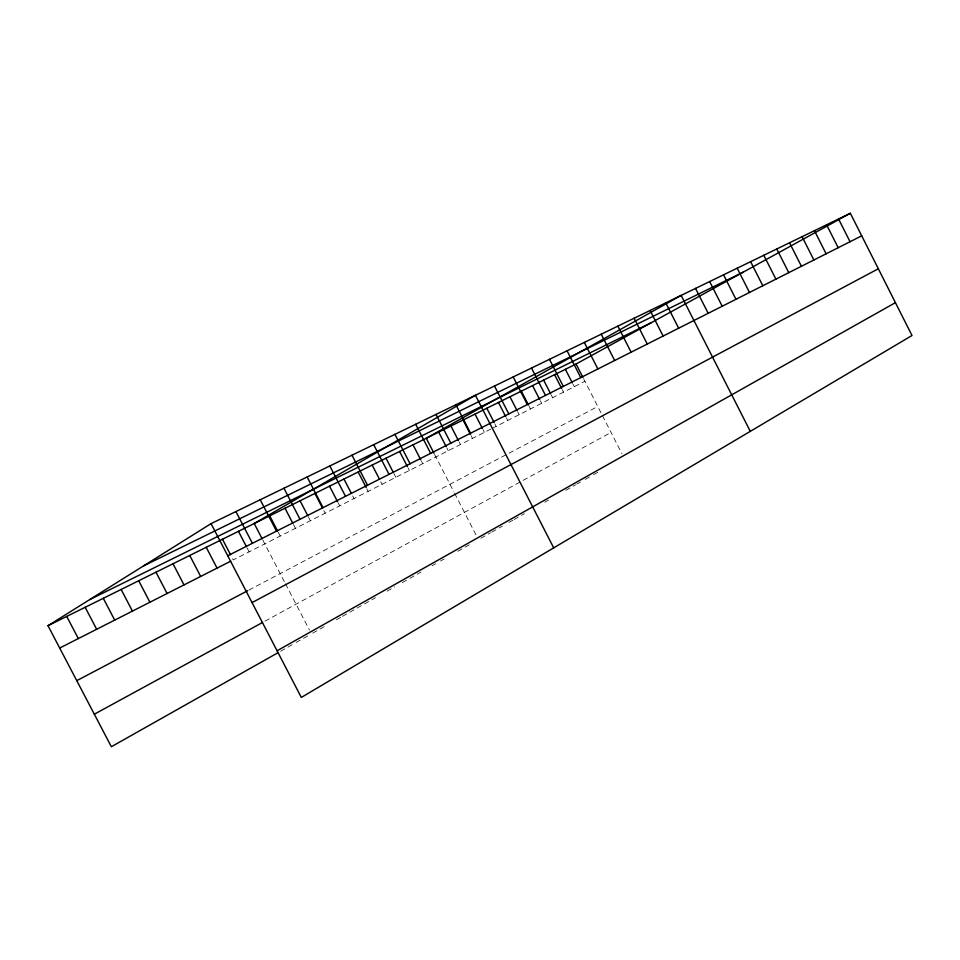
<?xml version="1.0" encoding="UTF-8"?>
<svg xmlns="http://www.w3.org/2000/svg" width="960" height="960" viewBox="0 0 960 960"><rect width="100%" height="100%" fill="white"/><g stroke="black" fill="none" stroke-linecap="round" stroke-linejoin="round"><path stroke-width="0.72" stroke-dasharray="4.8 3.6" d="M280.632 651.228L294.852 643.212M296.148 642.48L310.164 634.572M312.684 633.144L326.496 625.356M336.384 619.776L341.328 616.992M342.54 616.308L375.504 597.708M387.084 591.168L394.716 586.872M402.3 582.588L408.564 579.06M409.824 578.352L420.984 572.052M432.012 565.824L435.672 563.76M440.532 561.024L444.132 558.984M457.764 551.304L469.44 544.716M480.852 538.272L490.5 532.836M491.688 532.164L502.404 526.116M508.932 522.432L512.856 520.224M514.152 519.48L524.472 513.66M544.752 502.224L548.532 500.088M565.824 490.332L575.568 484.836M576.78 484.152L580.416 482.1M585.204 479.4L592.38 475.344M593.568 474.684L600.648 470.688M264.996 621.132L611.028 432.432M248.88 590.088L597.78 406.488M490.908 429.036L233.208 559.92L231.864 557.34M492.216 428.376L584.904 381.288M247.116 547.992L249.12 551.844M338.34 503.22L339.696 505.836M323.784 510.588L325.152 513.216M308.328 516.732L310.392 520.716M293.46 524.568L295.416 528.324M278.244 532.26L280.212 536.052M262.8 540.072L284.82 582.528M285.48 583.812L309.516 630.144M434.616 454.476L453.9 491.952M454.56 493.224L476.52 535.92M421.44 461.148L422.736 463.656M408.072 467.916L409.38 470.448M393.864 473.496L395.832 477.324M380.772 481.728L382.104 484.296M366.84 488.796L368.172 491.376M352.692 495.948L354.036 498.552M517.836 412.128L519.156 414.684M506.388 417.924L507.708 420.504M494.796 423.792L496.128 426.384M483.048 429.744L484.392 432.348M471.156 435.756L472.5 438.384M459.096 441.864L460.452 444.504M446.892 448.044L448.26 450.696M583.548 378.636L601.752 414.276M602.424 415.572L621.96 453.804M573.012 384.204L574.272 386.688M562.248 389.652L563.52 392.148M551.352 395.172L552.636 397.68M540.324 400.752L541.608 403.284M529.152 406.404L530.448 408.948"/><path stroke-width="1.44" d="M278.208 652.596L111.348 746.736L48 625.704L211.044 523.632L850.332 213.264L912 335.508L301.32 697.44L211.044 523.632M277.08 650.772L895.428 302.652M48 625.704L576.072 364.02L850.332 213.264M94.332 714.204L262.56 622.464M252.06 602.592L878.328 268.764M76.764 680.652L247.644 590.736M59.7 648.048L230.724 561.18M227.724 555.756L861.72 235.836M89.664 599.616L651.276 322.68M143.532 565.896L743.088 272.22M155.988 572.196L167.088 593.508M138.696 580.752L149.904 602.232M121.14 589.452L132.432 611.1M103.296 598.296L114.696 620.112M85.164 607.284L96.66 629.28M66.732 616.416L78.324 638.58M235.92 511.56L252.384 543.3M238.464 531.324L246.456 546.708M222.468 539.244L230.52 554.748M206.232 547.296L217.056 568.128M189.744 555.468L200.664 576.456M172.992 563.76L184.008 584.916M329.544 486.192L337.668 501.9M307.152 476.976L323.028 507.66M314.916 493.44L322.428 507.948M300.084 500.784L307.644 515.4M283.956 488.232L300.024 519.276M285.024 508.248L292.812 523.308M269.736 515.832L277.596 530.988M260.208 499.764L276.48 531.144M262.14 538.788L254.22 523.512L475.404 395.28L553.704 547.86M433.98 453.228L426.276 438.252L681.156 295.392L750.288 431.352M415.692 424.272L430.656 453.348M413.028 444.816L420.792 459.888M394.932 434.352L410.064 463.74M399.6 451.476L407.424 466.644M385.992 458.22L393.204 472.224M373.704 444.66L389.016 474.36M372.18 465.06L379.452 479.172M352.008 455.196L367.512 485.22M358.164 472.008L366.168 487.5M343.956 479.04L351.348 493.344M329.832 465.96L345.516 496.32M509.976 396.78L517.188 410.856M494.496 386.016L508.8 413.916M498.468 402.48L505.728 416.64M486.816 408.252L494.124 422.496M475.02 414.096L482.376 428.436M455.916 404.748L470.544 433.224M463.068 420.024L470.484 434.448M450.96 426.024L458.424 440.544M436.02 414.408L450.816 443.184M438.696 432.096L446.208 446.712M584.316 342.408L597.888 368.964M576.072 364.02L582.864 377.304M567.06 350.784L580.764 377.604M565.392 369.324L572.376 382.968M549.468 359.328L563.316 386.412M554.58 374.676L561.612 388.404M543.636 380.1L550.704 393.912M531.504 368.052L545.508 395.4M532.56 385.596L539.676 399.492M521.34 391.152L528.504 405.132M513.192 376.944L527.34 404.568M665.772 302.868L678.66 328.2M650.1 310.476L663.12 336.048M634.116 318.228L647.268 344.052M617.844 326.136L631.128 352.2M601.236 334.2L614.664 360.504M776.772 248.976L788.76 272.652M763.8 255.276L775.896 279.144M750.612 261.684L762.804 285.744M737.184 268.188L749.496 292.464M723.54 274.824L735.96 299.292M709.656 281.556L722.196 306.24M695.532 288.42L708.18 313.308M838.56 218.976L850.044 241.728M826.596 224.784L838.176 247.716M814.44 230.688L826.128 253.8M802.092 236.688L813.876 259.98M789.54 242.784L801.42 266.268"/></g></svg>
